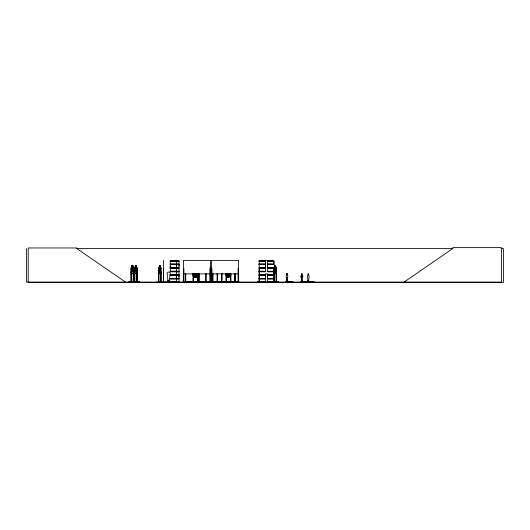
<?xml version="1.0" encoding="UTF-8"?>
<svg xmlns="http://www.w3.org/2000/svg" width="530" height="530" viewBox="0 0 530 530"><rect width="100%" height="100%" fill="white"/><g stroke="black" fill="none" stroke-linecap="round" stroke-linejoin="round"><path stroke-width="0.79" d="M170.236 267.716L170.236 264.616L179.021 264.616L179.014 267.716L170.236 267.716L170.243 266.166M176.55 276.793L176.55 275.236L176.55 278.343M176.55 266.166L176.55 264.616L176.55 267.716M179.014 276.793L179.014 275.236L170.236 275.236M179.014 266.166L179.014 264.616M265.424 276.793L265.424 275.236L259.11 275.236M265.424 266.166L265.424 264.616L259.11 264.616M273.911 278.343L267.59 278.343L267.597 276.793M273.805 267.716L267.59 267.716L267.597 266.166M160.941 282.086L160.941 268.591M166.009 281.841L156.317 282.092M286.697 273.858L286.571 275.474A1.126 0.881 -90 0 0 286.385 277.243L286.525 281.582L287.452 281.582L287.591 277.243A1.126 0.881 -90 0 0 287.452 275.474L287.273 273.858M287.452 281.582L287.631 277.243M301.875 273.692L302.345 274.109L302.319 275.474A1.126 0.881 -90 0 1 302.544 277.243L302.319 281.582L301.438 281.582L301.252 277.243A1.126 0.881 -90 0 1 301.438 275.474L301.49 274.109M286.988 281.039L286.392 280.84M286.81 280.933L286.491 281.105L286.935 280.907M301.391 280.999L301.921 281.039L301.305 280.84M301.451 280.92L301.742 280.94M307.864 281.582L307.639 277.243A1.126 0.881 -90 0 1 307.864 275.474L307.837 274.109L308.526 273.765M307.877 280.94L308.023 280.94M308.208 280.986L307.691 280.84L307.691 281.827M168.659 280.708L168.818 280.33M267.577 282.086L267.59 278.965L273.911 278.965M257.414 282.053L265.437 281.96L265.424 278.965L259.11 278.965M257.421 281.834L265.424 281.874M260.899 282.086L257.434 282.092M276.004 273.685L276.335 272.036L276.057 273.685L274.103 273.685L273.897 272.036M133.341 273.632L133.699 267.57L132.818 266.988M133.361 273.685L133.699 272.036M136.813 273.685L137.144 267.57L136.263 266.988M137.118 272.029L136.859 273.685L134.858 273.685L134.68 267.604L134.918 266.988L135.481 266.988M160.835 273.685L161.166 272.036M271.585 282.086L278.634 281.841L267.034 281.841M276.123 282.053L276.084 268.591L276.461 268.591L276.481 282.092M223.786 282.053L219.394 281.821L223.806 282.092M223.792 281.841L219.387 281.841M128.823 282.053L139.231 281.841L128.81 282.059M128.83 281.841L139.231 281.841M133.196 282.059L133.242 273.354M136.654 282.053L136.687 272.559M183.102 282.066L187.587 281.814L183.201 282.026M183.201 281.834L187.574 281.821M286.478 280.999L286.756 280.999M301.484 280.979L301.895 281.039M168.891 280.403L168.56 280.615M301.451 274.109L301.921 273.692M307.976 281.105L308.155 280.933M210.158 273.685L210.728 272.036M183.3 282.059L183.446 260.382L210.456 260.382L210.496 282.092L210.615 281.602M192.536 282.086L192.88 282.053M205.614 282.053L205.66 281.602M225.886 282.026L225.919 273.354M274.156 266.988L273.884 282.092M274.169 267.041L273.924 272.029M131.241 282.092L131.155 267.577L131.42 266.988L132.036 266.988M131.201 267.577L131.466 266.988M158.715 282.092L158.675 267.577L159.504 266.988M194.768 273.791C192.814 275.706 195.497 275.461 195.471 273.599C195.464 275.448 198.041 275.706 196.14 273.798M227.768 273.791C225.806 275.706 228.49 275.461 228.463 273.599C228.463 275.448 231.04 275.706 229.132 273.798M159.53 267.041L159.119 267.597L159.119 270.697L159.53 272.029L160.305 272.029L160.722 267.597L160.285 265.325L159.457 265.325L159.484 267.041L159.53 265.378L160.305 265.378M285.822 282.079L285.935 281.357L286.611 281.357L286.611 281.827M288.989 281.947L293.057 282.079L285.842 282.092M287.339 282.092L286.929 282.086M287.253 281.357L287.068 282.086M292.798 282.079L292.878 282.086M300.768 282.086L300.841 281.357L301.524 281.357L301.524 281.827M306.691 282.079L306.545 282.013M307.479 281.947L307.791 282.086M307.605 281.947L307.91 281.357L307.228 281.357L307.241 282.013L307.705 282.079M308.221 282.086L308.553 281.357M314.164 282.092L310.288 281.947M197.385 275.673L197.889 275.11L197.942 273.646M197.942 275.136L197.412 275.726L193.543 275.726L192.96 275.143M230.384 275.673L230.881 275.11M230.934 275.136L230.404 275.726L226.535 275.726L225.952 275.143M167.328 281.973L167.328 281.695M167.467 282.092L167.983 282.079M167.659 282.086L168.109 282.092M169.845 282.086L169.143 282.073L169.832 281.874L169.785 280.993L169.898 281.874M169.785 282.073L170.183 282.066M286.651 273.858L287.008 273.692M259.097 271.34L265.437 271.499M404.085 282.092L452.739 248.61L452.739 247.623L501.387 247.623L501.387 282.092L26.5 282.092L26.5 248.61M196.226 275.673L197.054 275.116L197.054 273.566M300.934 282.086L314.078 282.092M301.179 282.092L300.841 282.006M302.239 282.086C301.239 281.887 302.796 282.457 302.166 281.357M312.919 281.947L313.263 282.092M167.142 282.092L167.652 282.066M211.371 282.059L211.516 260.382L238.526 260.382L238.566 282.092L238.579 281.602M76.24 248.61L452.991 248.61M501.016 248.61L503.5 248.61L503.5 282.377L28.209 282.377L28.209 247.974L76.863 247.974L76.863 248.61L125.511 282.092M268.723 260.382L259.177 260.382L259.177 282.092M170.229 260.873L179.021 260.873M259.104 260.873L265.437 260.873M267.584 260.873L273.917 260.873M259.104 260.992L265.437 260.998L265.424 263.993L259.11 263.993M170.243 261.184L179.014 261.184M259.117 261.184L265.424 261.184M267.597 261.184L273.904 261.184L273.904 263.993L267.59 263.993L267.59 260.998L273.917 260.998L273.911 263.993M170.19 264.205L179.06 264.205M259.064 264.205L265.47 264.205M267.544 264.205L273.95 264.205M170.19 264.397L179.06 264.397M259.064 264.397L265.47 264.397M267.544 264.397L273.95 264.397M273.911 264.616L267.59 264.616L267.59 267.716M131.983 265.325L132.864 265.325L133.255 267.597L132.838 272.029L132.063 272.029L131.645 270.697L132.036 265.325L132.016 267.041M274.109 266.988L274.712 266.988L274.659 265.325L275.52 265.325L275.494 267.041M132.016 265.378L132.838 265.378M135.461 265.378L136.283 265.378M274.692 265.378L275.494 265.378M132.699 265.656L132.202 265.656L132.202 266.212L132.699 266.212M160.285 266.988L160.875 266.988M275.474 266.988L276.044 266.988L276.302 267.597L275.998 266.988M131.433 267.041L133.394 267.041M136.839 267.041L134.878 267.041L134.6 267.577L134.66 282.092L134.693 281.602M158.901 267.041L160.862 267.041M274.123 267.041L276.037 267.041M158.675 267.577L158.616 282.092M259.11 267.716L265.431 267.716L265.431 264.616M170.19 267.935L179.06 267.935M259.064 267.935L265.47 267.935M267.544 267.935L273.844 267.935M170.19 268.127L179.06 268.127M259.064 268.127L265.47 268.127M267.544 268.127L273.844 268.127M259.11 268.346L265.431 268.346L265.431 271.334L259.117 271.254L265.437 271.34M273.805 268.346L267.59 268.346L267.59 271.334L273.798 271.254L267.531 271.42L273.805 271.499M133.242 268.591L133.62 268.591M136.687 268.591L137.065 268.591M160.709 268.591L161.094 268.591M163.386 268.591L163.558 282.092M183.44 268.591L183.903 268.591L183.897 282.092L183.95 281.602M210.668 268.591L209.999 268.591L209.999 282.092M211.51 268.591L211.973 268.591L212.026 282.092M238.526 268.591L238.069 268.591L238.116 282.092M273.884 268.591L274.262 268.591M170.243 271.254L179.014 271.254L179.014 268.346L170.236 268.346L170.236 271.334L179.021 271.334M170.229 271.499L179.021 271.499M170.229 271.612L179.021 271.605L179.014 274.613L170.236 274.613M259.104 271.605L265.437 271.605M267.584 271.625L273.805 271.605M170.243 271.804L179.014 271.804M259.117 271.804L265.424 271.804M267.597 271.804L273.798 271.804M134.6 272.036L134.905 273.685M158.629 272.036L158.934 273.685L160.881 273.685M131.433 273.632L133.394 273.632M134.878 273.632L136.839 273.632M158.901 273.632L160.862 273.632M274.123 273.632L276.037 273.632M131.46 273.685L131.182 272.029L131.413 273.685L133.414 273.685M183.446 273.891L210.456 273.891M211.516 273.891L238.526 273.891M265.543 273.891L267.928 273.891M259.11 274.613L265.431 274.613M267.59 274.613L273.911 274.613M170.19 274.831L179.06 274.831M259.064 274.831L265.47 274.831M267.544 274.831L273.95 274.831M170.19 275.024L179.06 275.024M259.064 275.024L265.47 275.024M267.544 275.024L273.95 275.024M273.911 275.236L267.59 275.236L267.59 278.343M301.438 275.474L301.477 275.474A1.126 0.881 -90 0 0 301.298 277.243L301.477 281.582M302.319 275.474L302.358 275.474A1.126 0.881 -90 0 1 302.498 277.243L302.544 277.243M286.339 277.243L286.571 281.582M196.279 275.726L196.279 277.389L194.616 277.389L194.623 275.726M170.236 278.343L179.021 278.343L179.021 275.236M259.11 278.343L265.431 278.343L265.431 275.236M170.19 278.555L179.06 278.555M259.064 278.555L265.47 278.555M267.544 278.555L273.95 278.555M170.19 278.747L179.06 278.747M259.064 278.747L265.47 278.747M267.544 278.747L273.95 278.747M170.236 278.965L179.021 278.965L179.021 281.96L170.229 281.967M302.06 281.357L302.743 281.357L302.743 281.947M168.063 281.556L169.189 281.556M307.824 281.582L308.745 281.582L308.93 277.243A1.126 0.881 -90 0 0 308.745 275.474L308.645 273.977M130.95 281.602L131.413 281.602M133.196 281.602L133.666 281.602M134.395 281.602L134.858 281.602M136.647 281.602L137.111 281.602M158.417 281.602L158.881 281.602M160.669 281.602L161.133 281.602M163.333 281.602L163.611 282.092M167.301 281.695L169.898 281.695M183.387 281.602L239.103 281.675L239.103 282.092M259.144 281.602L259.481 282.092M273.844 281.602L274.302 281.602M276.037 281.602L276.501 281.602M193.43 281.741L201.168 281.841M206.223 281.741L210.158 281.741M213.113 281.741L217.055 281.741M226.429 281.741L230.371 281.741M230.994 281.814L230.875 273.354M232.981 281.834L237.394 282.053M289.565 281.735L290.314 281.735M304.478 281.735L305.22 281.735M310.865 281.735L311.607 281.735M169.984 281.874L167.506 282.066M170.243 281.874L179.014 281.874M231.02 282.026L231.265 282.086M267.047 282.059L278.641 282.053M286.962 273.692L287.32 273.858M217.691 282.059L217.618 281.602M210.735 281.814L210.728 267.57L210.138 266.988M198.273 282.086L197.935 281.602M197.928 282.053L197.882 273.354M158.868 281.602L158.881 282.059M134.845 282.053L134.819 268.591L134.434 268.591L134.434 282.092M274.222 282.053L274.136 281.602M210.119 267.041L210.668 267.597M270.605 282.053L267.021 282.092M136.283 267.041L136.7 267.597L136.7 270.697L136.283 272.029L135.508 272.029L135.097 270.697L135.481 265.325M160.828 266.988L161.094 282.092M136.8 266.988L137.091 282.092M133.355 266.988L133.646 282.092M274.282 270.697L274.692 272.029L275.448 272.029L275.852 270.697L275.448 265.378M158.868 282.026L158.841 268.591L158.457 268.591L158.437 282.092M158.655 272.029L158.881 273.685M309.129 281.947L309.129 281.357L308.447 281.357L308.447 281.827M309.03 281.357L309.03 281.827L303.902 281.947M308.142 280.84L308.142 281.827M308.096 280.84L308.096 281.827M307.738 280.84L307.738 281.827M307.334 281.357L307.281 281.947M302.637 281.357L302.637 281.827L300.947 281.827L300.947 281.357M301.755 280.84L301.755 281.827M301.709 280.84L301.709 281.827M301.418 281.357L301.418 281.947M301.351 280.84L301.305 281.827M287.83 281.947L287.83 281.357L287.154 281.357L287.154 281.827M287.73 281.357L287.73 281.827L286.034 281.827L286.034 281.357M286.849 280.84L286.849 281.827M286.796 280.84L286.796 281.827M286.511 281.357L286.511 281.947M286.445 280.84L286.392 281.827M276.282 267.57L276.302 282.092M276.209 281.602L276.15 282.092M274.712 265.325L274.282 267.597L274.288 282.092M274.036 268.591L274.109 282.092M274.01 281.602L274.01 282.092M268.849 281.602L268.869 282.092M268.723 281.602L268.743 282.092M268.67 281.602L268.664 282.092M268.564 281.602L268.544 282.092M259.336 268.591L259.356 282.092M259.296 268.591L259.283 282.092M238.016 281.602L238.016 282.092M235.214 273.467L235.214 282.092M235.062 273.467L235.062 282.092M234.989 273.467L234.962 282.092M234.836 273.467L234.843 282.092M234.81 281.602L234.81 282.092M230.828 281.602L230.822 282.092M230.417 273.354L230.47 282.092M230.365 281.602L230.371 282.092M230.047 273.566L230.047 275.116L229.218 275.673L229.278 277.389L227.615 277.389L227.615 275.726M229.218 273.566L229.218 275.116L227.668 275.116L227.668 273.566M227.668 277.336L227.668 275.673L226.84 275.116L226.84 273.566M226.429 281.602L226.429 282.092L226.376 273.354M226.005 273.639L226.005 275.116M225.866 281.602L225.813 282.092M222.713 281.675L222.713 282.092M221.938 273.467L221.964 282.092M221.812 281.602L221.812 282.092M221.785 273.467L221.726 282.092M221.553 273.467L221.54 282.092M217.565 273.354L217.512 282.092M217.161 281.602L217.161 282.092M217.108 273.354L217.055 282.092M213.113 281.602L213.113 282.092M213.06 273.354L213.007 282.092M212.656 281.602L212.656 282.092M212.603 273.354L212.55 282.092M211.914 281.602L211.921 282.092M211.569 281.602L211.569 282.092M210.403 281.602L210.403 282.092M210.211 268.591L210.264 282.092M210.158 281.602L210.158 282.092M209.946 281.602L209.946 282.092M206.223 281.602L206.223 282.092M206.17 273.354L206.117 282.092M205.713 273.354L205.766 282.092M199.015 273.467L198.935 282.092L198.863 273.467M198.783 273.467L198.757 282.092M198.631 273.467L198.604 282.092M197.425 273.354L197.478 282.092M197.372 281.602L197.372 282.092M196.226 273.566L196.226 275.116L194.676 275.116L194.676 273.566M196.226 275.673L196.279 277.389M194.676 277.336L194.676 275.673L193.841 275.116L193.841 273.566M193.437 281.602L193.437 282.092M193.377 273.354L193.384 282.092M193.013 273.639L193.013 275.116M192.98 281.602L192.98 282.092L192.927 273.354M185.739 273.467L185.765 282.092M185.586 273.467L185.613 282.092L185.507 273.467M185.354 273.467L185.354 282.092L185.328 281.602M184.652 281.675L184.652 282.092M183.665 281.675L183.665 282.092M183.493 281.602L183.499 282.092M176.556 260.998L176.55 263.993M176.556 268.346L176.556 271.334M176.556 271.625L176.55 274.613M176.556 278.965L176.556 281.96M169.772 280.993L169.772 281.695M169.103 281.695L169.103 280.218L168.328 280.218L168.328 281.695M167.632 281.695L167.434 280.993L167.354 281.874M163.386 260.382L163.379 282.092L163.359 281.602M160.968 281.602L160.968 282.092M160.835 281.602L160.835 282.092M160.709 273.354L160.703 282.092M160.259 265.378L160.259 267.041M136.919 273.354L136.939 282.092M136.839 268.591L136.813 282.092M136.236 267.041L136.309 265.325L135.435 265.325L135.435 266.988M133.467 268.591L133.467 282.092M133.394 268.591L133.368 282.092M133.215 281.602L133.229 282.092M132.791 265.378L132.791 267.041M131.38 282.092L131.367 268.591L130.989 268.591L130.963 282.092M131.115 281.602L131.115 282.092M169.905 274.938L169.554 281.443L167.864 281.443L167.513 274.938A1.689 1.689 0 0 1 167.513 272.546A1.689 1.689 0 0 1 169.905 272.546A1.689 1.689 0 0 1 169.905 274.938M275.845 271.406L275.136 269.856L274.421 271.406L274.964 269.492L274.5 267.564L275.448 267.597L275.448 270.697L274.692 270.697L274.692 267.597L275.123 269.114L275.812 267.59L275.302 269.498L275.845 271.406M133.109 271.406L132.387 269.856L131.659 271.406L132.208 269.492L131.732 267.564L132.374 269.114L133.083 267.59L132.553 269.498L133.109 271.406M136.561 271.406L135.832 269.856L135.104 271.406L135.66 269.492L135.183 267.564L135.819 269.114L136.528 267.59L136.005 269.498L136.561 271.406M160.583 271.406L159.861 269.856L159.126 271.406L159.682 269.492L159.205 267.564L159.848 269.114L160.55 267.59L160.027 269.498L160.583 271.406M179.021 260.992L170.229 260.998L170.243 263.993L179.021 263.993L179.021 260.998M136.144 265.656L135.647 265.656L135.647 266.212L136.144 266.212L136.144 265.656M160.173 265.656L159.669 265.656L159.669 266.212L160.173 266.212L160.173 265.656M275.308 265.656L274.825 265.656L274.825 266.212L275.308 266.212L275.308 265.656M132.838 267.597L132.063 267.597L132.063 270.697L132.838 270.697L132.838 267.597M136.283 267.597L135.508 267.597L135.508 270.697L136.283 270.697L136.283 267.597M160.305 267.597L159.53 267.597L159.53 270.697L160.305 270.697L160.305 267.597M195.948 276.501L194.947 276.501L194.947 277.058L195.948 277.058L195.948 276.501M228.94 276.501L227.946 276.501L227.946 277.058L228.94 277.058L228.94 276.501"/></g></svg>
